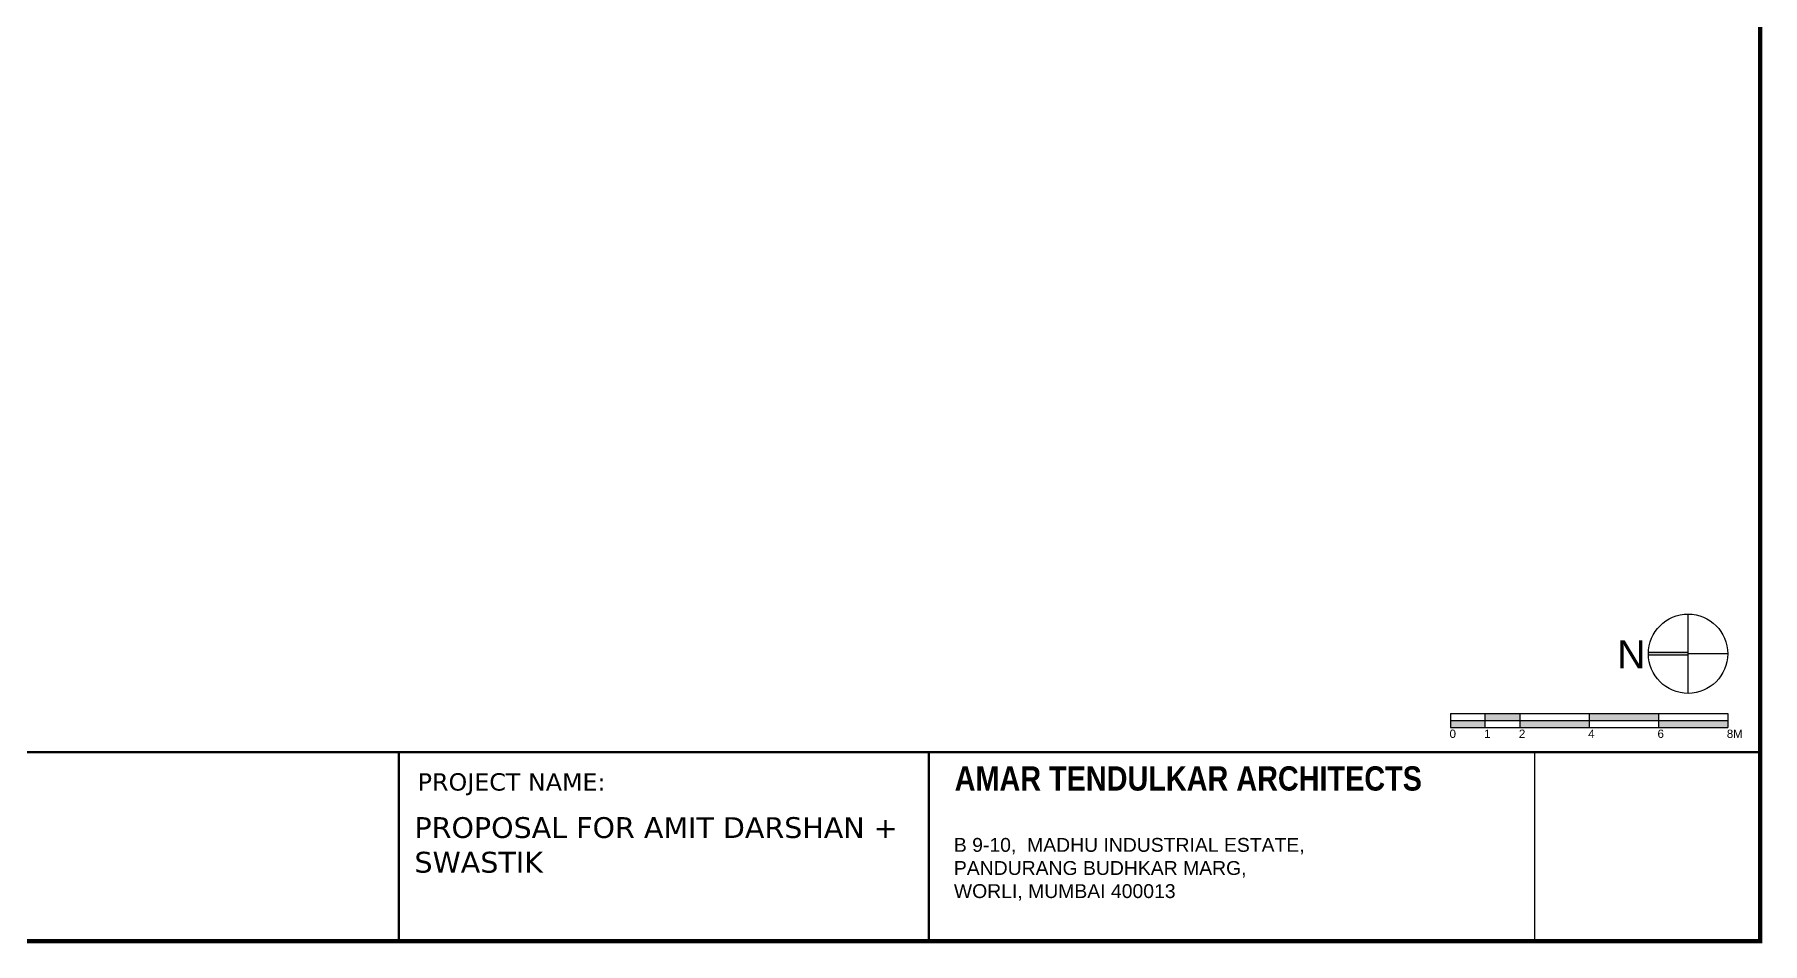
# Model space of a CAD drawing. Header units: inches. Extents: x 27644242 to 29761523, y -859349 to 216979.
# Drawn here: x 29064546 to 29126866, y -605316 to -572538 of the extents above; entities that cross this region are included whole.
import ezdxf

# ---------------------------------------------------------------- set-up
doc = ezdxf.new("R2010")
doc.units = ezdxf.units.IN
doc.header["$MEASUREMENT"] = 0
doc.header["$XCLIPFRAME"] = 0
doc.layers.get('Defpoints').update_dxf_attribs({"color": 8})
doc.layers.add('ATA_FORMAT', color=7, linetype='Continuous', lineweight=50)
doc.layers.add('ATA_FORMAT TEXT', color=7, linetype='Continuous')
doc.styles.add('arial', font='arial.ttf')
doc.styles.add('Notes', font='arial.ttf', dxfattribs={"height": 3})
doc.styles.get("Standard").update_dxf_attribs({"font": 'swiss.ttf'})
doc.styles.add('WORKING', font='arial.ttf')
picture_1 = doc.add_image_def('image1.jpg', size_in_pixel=(796, 763))

# ---------------------------------------------------------------- blocks, each defined once
blk = doc.blocks.new('NORTH')
blk.add_hatch(color=256).paths.add_polyline_path([(313536.2, 1906938.21), (313536.2, 1906943.89, -0.017603), (313536.6, 1906943.89), (313536.6, 1906938.21), (313536.4, 1906938.21)])
for p, q in [((313536.2, 1906938.21), (313536.2, 1906943.89)), ((313536.6, 1906938.21), (313536.6, 1906943.89)), ((313530.72, 1906938.21), (313542.08, 1906938.21)), ((313536.4, 1906932.53), (313536.4, 1906938.21))]:
    blk.add_line(p, q)
blk.add_circle((313536.4, 1906938.21), 5.68)
blk = doc.blocks.new('SCALE BAR 1-200_cad-block.com')
at = {"layer": 'ATA_FORMAT TEXT'}
h = blk.add_hatch(color=256, dxfattribs=at)
h.dxf.hatch_style = 1
h.paths.add_polyline_path([(200, 0), (150, 0), (150, -5), (200, -5)])
h.paths.add_polyline_path([(150, 5), (100, 5), (100, 0), (150, 0)])
h.paths.add_polyline_path([(100, 0), (50, 0), (50, -5), (100, -5)])
h.paths.add_polyline_path([(50, 5), (25, 5), (25, 0), (50, 0)])
h.paths.add_polyline_path([(25, 0), (0, 0), (0, -5), (25, -5)])
for p, q in [((0, 5), (0, -5)), ((0, 5), (200, 5)), ((0, 0), (100, 0)), ((50, 5), (50, -5)), ((100, 5), (100, -5)), ((100, 5), (100, -5)), ((100, 5), (100, -5)), ((100, 5), (100, -5)), ((150, 5), (150, -5)), ((200, 5), (200, -5)), ((0, -5), (200, -5))]:
    blk.add_line(p, q, dxfattribs=at)
for points in [[(25, -5), (25, 5)], [(100, 0), (200, 0)]]:
    blk.add_lwpolyline(points, dxfattribs=at)
at = {"layer": 'ATA_FORMAT TEXT', "char_height": 6, "width": 11.215, "attachment_point": 1, "style": 'WORKING'}
for s, insert in [('0', (-0.7, -6.5)), ('1', (24.3, -6.5)), ('2', (49.3, -6.5)), ('4', (99.3, -6.5)), ('6', (149.3, -6.5)), ('8', (199.3, -6.5)), ('M', (203.8, -6.5))]:
    blk.add_mtext(s, dxfattribs=dict(at, insert=insert))

msp = doc.modelspace()

# ---------------------------------------------------------------- linework, layer by layer
at = {"layer": 'ATA_FORMAT'}
for p, q in [((29126788.6, -598417.9), (29018201.9, -598409.7)), ((29077685, -598409.8, 0), (29077684.7, -605238.9, 0)), ((29096805.4, -598409.8, 0), (29096805.1, -605238.9, 0))]:
    msp.add_line(p, q, dxfattribs=at)
at = {"layer": 'Defpoints', "linetype": 'Continuous', "const_width": 154.4}
msp.add_lwpolyline([(29126788.6, -530988.9), (29126788.6, -605238.9), (29018201.9, -605238.9), (29018201.9, -530988.9)], close=True, dxfattribs=at)

# ---------------------------------------------------------------- block references
at = {"layer": 'ATA_FORMAT TEXT', "xscale": 251.7281605200075, "yscale": 251.7281605200077, "zscale": 251.7281605200075, "rotation": 89.99999999829525}
msp.add_blockref('NORTH', (509154232.1, -79520810.1), dxfattribs=at)
at = {"layer": 'ATA_FORMAT TEXT', "xscale": 50.00000000000045, "yscale": 50.00000000000045, "zscale": 50.00000000000045}
msp.add_blockref('SCALE BAR 1-200_cad-block.com', (29115615.3, -597279.6), dxfattribs=at)

# ---------------------------------------------------------------- texts
at = {"layer": 'ATA_FORMAT TEXT', "insert": (29121627.5, -594382.6, -1642.3), "char_height": 1006.9, "width": 698.188, "attachment_point": 1, "style": 'Notes'}
msp.add_mtext('N', dxfattribs=at)
at = {"layer": 'ATA_FORMAT TEXT', "ltscale": 10, "attachment_point": 1, "rotation": 359.997169}
for s, width, heights, insert, char_height in [('{\\fVerdana|b0|i0|c0|p34;PROJECT NAME:}', 9018.002, [0], (29078364.3, -599178.1, 0), 625), ('{\\W0.85;\\fArial|b1|i0|c0|p34;AMAR TENDULKAR ARCHITECTS}', 18866.827, [0], (29097732.3, -598928), 875), ('{\\fVerdana|b0|i0|c0|p34;PROPOSAL FOR AMIT DARSHAN + \\PSWASTIK}', 26143.055, [3311.3], (29078248, -600761.8, 0), 750)]:
    msp.add_mtext_dynamic_manual_height_columns(s, width=width, gutter_width=9.69, heights=heights, dxfattribs=dict(at, insert=insert, char_height=char_height))
at = {"layer": 'ATA_FORMAT TEXT', "ltscale": 10, "insert": (29097703.5, -601511.8), "char_height": 500, "attachment_point": 1, "rotation": 359.997169, "style": 'arial'}
msp.add_mtext_dynamic_manual_height_columns('B 9-10,  MADHU INDUSTRIAL ESTATE, \\PPANDURANG BUDHKAR MARG,\\PWORLI, MUMBAI 400013', width=16250.516, gutter_width=9.69, heights=[0], dxfattribs=at)

# ---------------------------------------------------------------- pictures from other files: only their frames are drawn
at = {"layer": 'ATA_FORMAT TEXT', "color": 7, "true_color": 0xffffff}
image = msp.add_image(picture_1, insert=(29118640.3, -605484.7), size_in_units=(8148.4, 7810.6), rotation=0, dxfattribs=at)
image.set_boundary_path([(-0.5, 738.487), (795.5, 72.159)])

doc.saveas('drawing.dxf')
